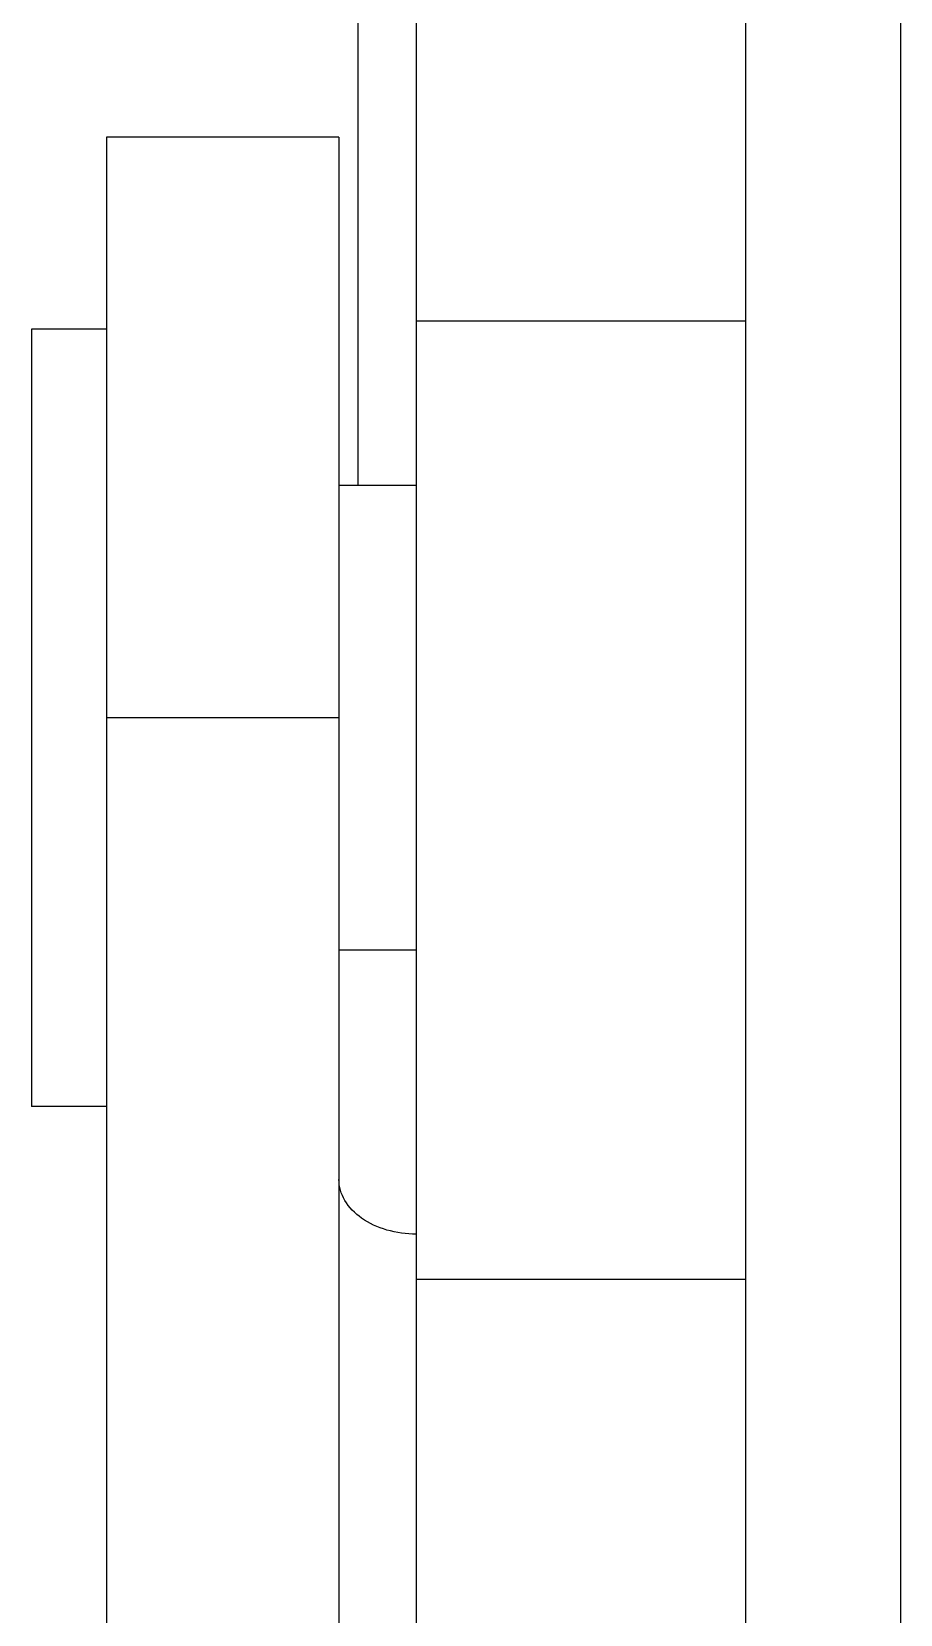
# Model space of a CAD drawing. Header units: inches. Extents: x -1293886 to -986005, y -15154 to 203628.
# Drawn here: x -1241621.1 to -1241544.6, y 86495.3 to 86634.6 of the extents above; entities that cross this region are included whole.
import ezdxf

# ---------------------------------------------------------------- set-up
doc = ezdxf.new("R2010")
doc.units = ezdxf.units.IN
doc.header["$LTSCALE"] = 100
doc.header["$MEASUREMENT"] = 0
doc.layers.add('W_DIM', color=4, linetype='Continuous')

# ---------------------------------------------------------------- blocks, each defined once
blk = doc.blocks.new('1111')
at = {"layer": 'W_DIM', "color": 7}
for p, q in [((-2281077.99, 1711095.34), (-2281077.99, 1712238.08)), ((-2281043.92, 1712124), (-2281043.92, 1710992.58)), ((-2281030.28, 1712124), (-2281030.28, 1710992.58)), ((-2281072.88, 1710856.26), (-2281072.88, 1711226.71)), ((-2281079.7, 1711126.01), (-2281100.15, 1711126.01)), ((-2281100.15, 1711126.01), (-2281100.15, 1710870.23)), ((-2281079.7, 1711126.01), (-2281079.7, 1710870.23)), ((-2281100.15, 1711109.1), (-2281106.75, 1711109.1)), ((-2281106.75, 1711109.1), (-2281106.75, 1711040.68)), ((-2281072.88, 1711109.83), (-2281043.92, 1711109.83)), ((-2281072.88, 1711095.34), (-2281079.7, 1711095.34)), ((-2281079.7, 1711074.89), (-2281100.15, 1711074.89)), ((-2281072.88, 1711054.44), (-2281079.7, 1711054.44)), ((-2281100.15, 1711040.68), (-2281106.75, 1711040.68)), ((-2281072.88, 1711025.48), (-2281043.92, 1711025.48))]:
    blk.add_line(p, q, dxfattribs=at)
blk.add_open_spline([(-2281072.88, 1711029.45), (-2281073.76, 1711029.45), (-2281075.46, 1711029.68), (-2281077.7, 1711030.69), (-2281079.28, 1711032.26), (-2281079.7, 1711033.63), (-2281079.7, 1711034.27)], degree=3, knots=[0, 0, 0, 0, 0.28799, 0.555344, 0.790517, 1, 1, 1, 1], dxfattribs=at)

msp = doc.modelspace()

# ---------------------------------------------------------------- block references
at = {"layer": 'W_DIM'}
msp.add_blockref('1111', (1039485.65, -1624500.72), dxfattribs=at)

doc.saveas('drawing.dxf')
